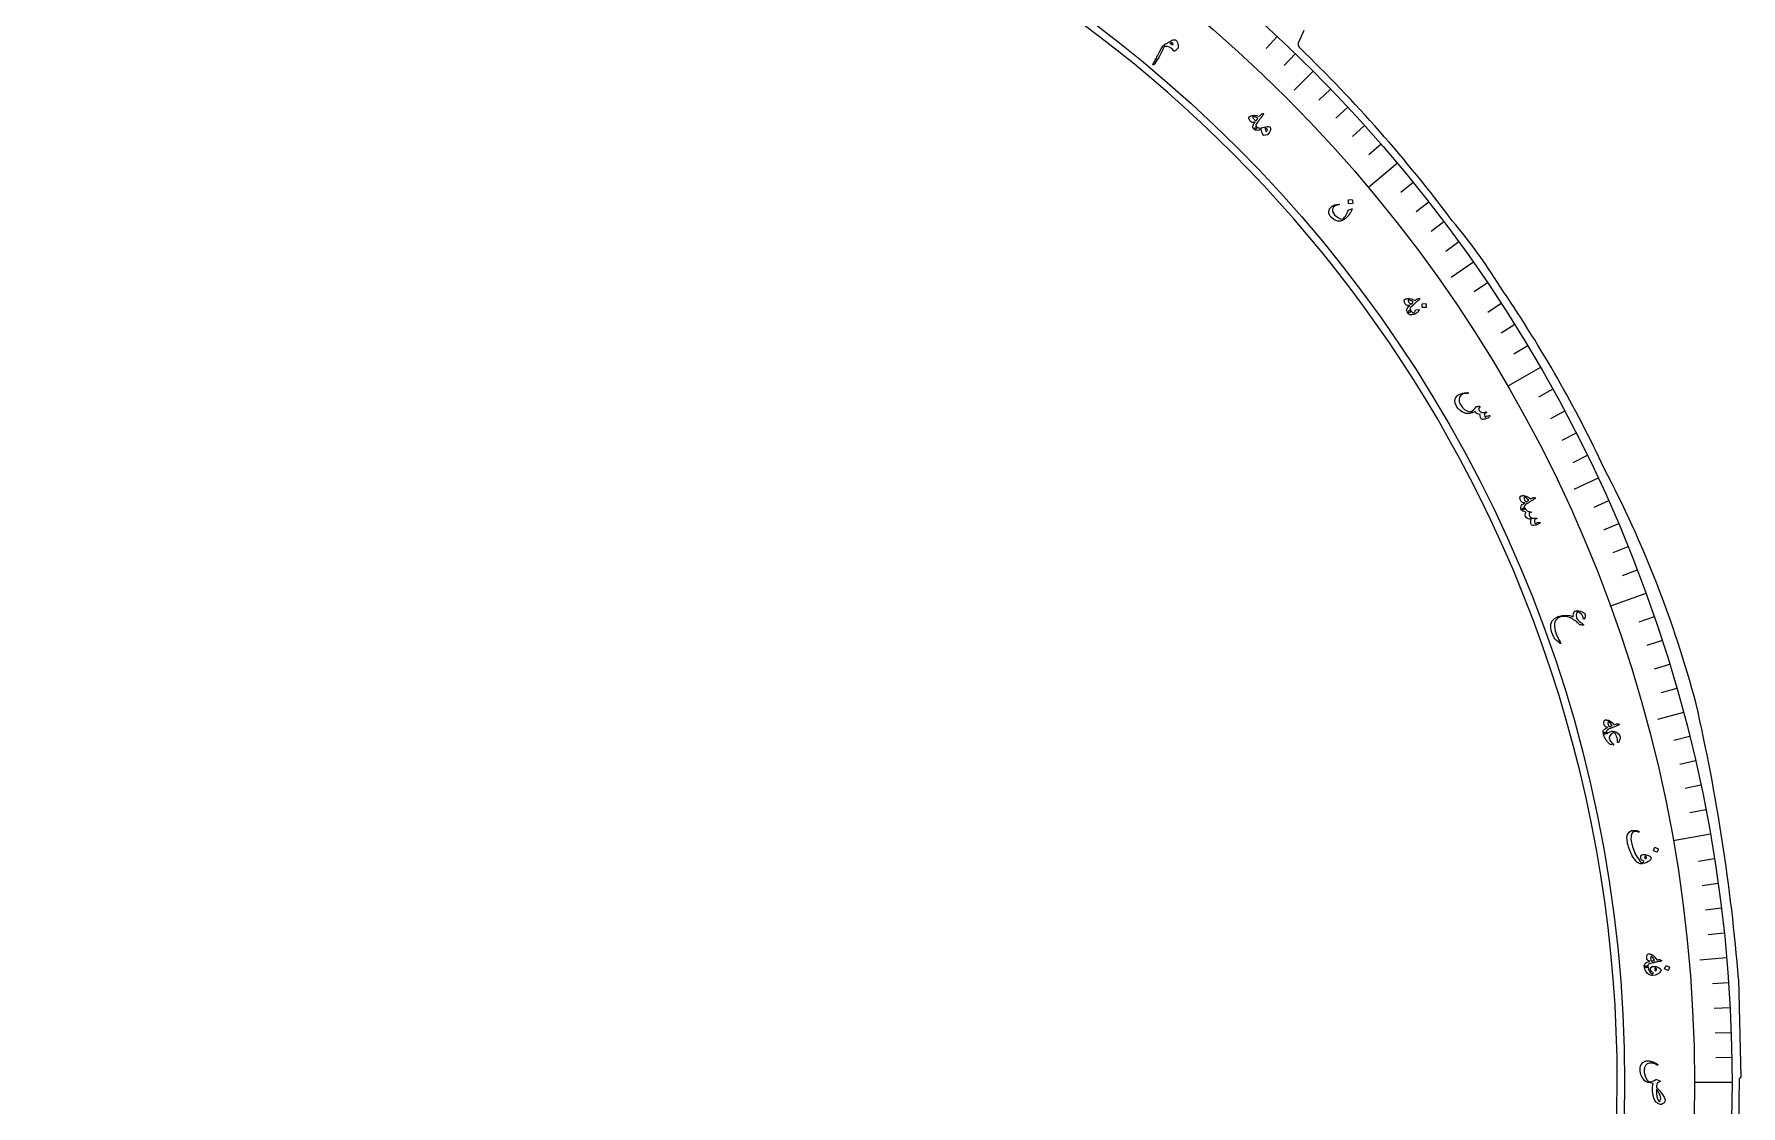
# Model space of a CAD drawing. Header units: millimetres. Extents: x -59 to 59, y -59 to 86.
# Drawn here: x -11 to 59.1, y -1 to 43 of the extents above; entities that cross this region are included whole.
import ezdxf

# ---------------------------------------------------------------- set-up
doc = ezdxf.new("R2010")
doc.units = ezdxf.units.MM
for name, color, linetype in [('CUT_INNER', 6, 'Continuous'), ('CUT_OUTER', 1, 'Continuous'), ('ENGRAVE', 7, 'Continuous'), ('ENGRAVE_FINE', 8, 'Continuous'), ('TEXT', 5, 'Continuous')]:
    doc.layers.add(name, color=color, linetype=linetype)

msp = doc.modelspace()

# ---------------------------------------------------------------- linework, layer by layer
at = {"layer": 'CUT_INNER'}
for centre, radius, start, end in [((0.0002, -0.0002), 53.9849, 92.298564, 25.312743), ((0.0007, 0.0006), 53.9841, 25.31224, 87.702301)]:
    msp.add_arc(centre, radius, start, end, dxfattribs=at)
at = {"layer": 'CUT_OUTER'}
for points in [[(41.1267, 43.1797), (40.9026, 42.6579)], [(40.9308, 42.4963), (40.9612, 42.4638)], [(58.9664, 4.2472), (59.0583, 0.2109), (59.0582, 0.2072), (59.0553, 0.205), (58.9995, 0.1679)]]:
    msp.add_lwpolyline(points, dxfattribs=at)
for centre, radius, start, end in [((41.0405, 42.5987), 0.15, 156.763356, 223.030309), ((0.0296, 0.0272), 58.9598, 36.831625, 46.034207), ((27.7113, 19.1087), 25.3991, 31.70787, 39.8137), ((6.072, 3.0211), 52.3151, 25.081988, 34.241892), ((12.4159, 3.6161), 46.367, 14.912345, 27.740103), ((-20.7456, -2.2768), 79.9786, 4.678869, 12.877825), ((0, -0.0003), 58.9997, 179.811218, 0.16335)]:
    msp.add_arc(centre, radius, start, end, dxfattribs=at)
at = {"layer": 'ENGRAVE'}
for points in [[(41.5065, 41.5065), (40.7264, 40.7264)], [(44.9661, 37.7311), (43.7829, 36.7382)], [(48.0835, 33.6684), (47.1797, 33.0356)], [(50.8349, 29.3495), (49.4972, 28.5772)], [(53.1995, 24.8073), (52.1995, 24.341)], [(55.1591, 20.0763), (53.7076, 19.548)], [(56.699, 15.1924), (55.6333, 14.9069)], [(57.8073, 10.193), (56.2862, 9.9248)], [(58.4757, 5.116), (57.3766, 5.0198)], [(58.6991, 0), (57.1545, 0)]]:
    msp.add_lwpolyline(points, dxfattribs=at)
for radius in [58.6991, 57.1545, 54.2859]:
    msp.add_circle((0, 0), radius, dxfattribs=at)
at = {"layer": 'ENGRAVE_FINE'}
for points in [[(40.0327, 42.9298), (39.5812, 42.4457)], [(40.7758, 42.2246), (40.316, 41.7484)], [(42.2246, 40.7758), (41.7484, 40.316)], [(42.9298, 40.0327), (42.4457, 39.5812)], [(43.6219, 39.2774), (43.13, 38.8344)], [(44.3008, 38.5101), (43.8012, 38.0758)], [(45.6178, 36.9405), (45.1033, 36.5239)], [(46.2555, 36.1388), (45.7339, 35.7312)], [(46.8792, 35.326), (46.3505, 34.9276)], [(47.4886, 34.5025), (46.953, 34.1134)], [(48.6638, 32.8241), (48.115, 32.4539)], [(49.2292, 31.9698), (48.674, 31.6093)], [(49.7797, 31.1058), (49.2183, 30.755)], [(50.3149, 30.2323), (49.7475, 29.8913)], [(51.3394, 28.4579), (50.7604, 28.137)], [(51.8282, 27.5576), (51.2437, 27.2468)], [(52.3013, 26.6488), (51.7115, 26.3483)], [(52.7584, 25.732), (52.1634, 25.4418)], [(53.6243, 23.8751), (53.0195, 23.6058)], [(54.0328, 22.9356), (53.4235, 22.6769)], [(54.4249, 21.9891), (53.8111, 21.7411)], [(54.8003, 21.0359), (54.1823, 20.7986)], [(55.5011, 19.1106), (54.8752, 18.895)], [(55.8262, 18.139), (55.1966, 17.9345)], [(56.1342, 17.162), (55.5012, 16.9684)], [(56.4252, 16.1797), (55.7889, 15.9972)], [(56.9555, 14.2006), (56.3132, 14.0405)], [(57.1946, 13.2044), (56.5496, 13.0555)], [(57.4164, 12.2042), (56.7689, 12.0666)], [(57.6206, 11.2003), (56.9708, 11.074)], [(57.9764, 9.1826), (57.3226, 9.079)], [(58.1278, 8.1693), (57.4723, 8.0772)], [(58.2616, 7.1536), (57.6045, 7.0729)], [(58.3775, 6.1357), (57.7192, 6.0665)], [(58.5561, 4.0946), (57.8957, 4.0485)], [(58.6187, 3.0721), (57.9576, 3.0374)], [(58.6633, 2.0486), (58.0018, 2.0255)], [(58.6902, 1.0244), (58.0283, 1.0129)]]:
    msp.add_lwpolyline(points, dxfattribs=at)
at = {"layer": 'TEXT'}
for points in [[(35.5275, 42.6527), (35.5478, 42.6701), (35.5686, 42.6869), (35.5899, 42.7032), (35.6117, 42.7189), (35.634, 42.7338), (35.6568, 42.7476), (35.6802, 42.7603), (35.7042, 42.7718), (35.751, 42.7898), (35.7923, 42.7998), (35.8279, 42.8018), (35.8581, 42.7958), (35.894, 42.7749), (35.9232, 42.7395), (35.9456, 42.6895), (35.9611, 42.6251), (35.9642, 42.606), (35.9667, 42.5869), (35.9687, 42.5677), (35.97, 42.5485), (35.9708, 42.5291), (35.9712, 42.5096), (35.9712, 42.4899), (35.9707, 42.47), (35.9698, 42.459), (35.9675, 42.4496), (35.9637, 42.4416), (35.9584, 42.4351), (35.9324, 42.413), (35.909, 42.3934), (35.8883, 42.3762), (35.8703, 42.3616), (35.8551, 42.3496), (35.8432, 42.3405), (35.8345, 42.3341), (35.8289, 42.3306), (35.8203, 42.3279), (35.8125, 42.3284), (35.8054, 42.3319), (35.7991, 42.3386), (35.7132, 42.4345), (35.6217, 42.4977), (35.5245, 42.5281), (35.4219, 42.5259), (35.4124, 42.523), (35.4047, 42.5187), (35.3987, 42.513), (35.3945, 42.5058), (35.3455, 42.4019), (35.2926, 42.2953), (35.2358, 42.1861), (35.175, 42.0743), (35.0889, 41.9274), (35.0202, 41.8273), (34.9689, 41.7739), (34.9351, 41.7673), (34.9297, 41.7745), (34.9294, 41.785), (34.9341, 41.7987), (34.944, 41.8157), (34.9669, 41.8493), (34.9898, 41.885), (35.0126, 41.9229), (35.0354, 41.963), (35.0582, 42.0051), (35.0812, 42.0489), (35.1043, 42.0945), (35.1275, 42.1419), (35.2053, 42.3008), (35.271, 42.4234), (35.3246, 42.5095), (35.3663, 42.5592), (35.3892, 42.5794), (35.4114, 42.5971), (35.433, 42.6122), (35.454, 42.6248), (35.474, 42.635), (35.493, 42.643), (35.5108, 42.6489), (35.5275, 42.6527)], [(35.6324, 42.6447), (35.6482, 42.6397), (35.6643, 42.6339), (35.6807, 42.6271), (35.6973, 42.6194), (35.7142, 42.6108), (35.7313, 42.6015), (35.7484, 42.5913), (35.7658, 42.5803), (35.7579, 42.6154), (35.748, 42.642), (35.7363, 42.6603), (35.7227, 42.6703), (35.7011, 42.6756), (35.6788, 42.6731), (35.6559, 42.6628), (35.6324, 42.6447)], [(39.4666, 39.7675), (39.4807, 39.7679), (39.4871, 39.7634), (39.4855, 39.7539), (39.4761, 39.7394), (39.4697, 39.7313), (39.461, 39.7201), (39.45, 39.7056), (39.4367, 39.6879), (39.4208, 39.6669), (39.4021, 39.6425), (39.3807, 39.6148), (39.3565, 39.5837), (39.3328, 39.5532), (39.3115, 39.5258), (39.2927, 39.5017), (39.2763, 39.4808), (39.2625, 39.4632), (39.2513, 39.4489), (39.2427, 39.4381), (39.2368, 39.4305), (39.2004, 39.3819), (39.176, 39.3403), (39.1637, 39.3055), (39.1635, 39.2776), (39.1678, 39.2624), (39.1761, 39.247), (39.1882, 39.2315), (39.2043, 39.2159), (39.2121, 39.205), (39.2147, 39.1932), (39.2121, 39.1805), (39.2042, 39.167), (39.1923, 39.1531), (39.1788, 39.1405), (39.1637, 39.1292), (39.147, 39.1192), (39.1314, 39.1121), (39.1182, 39.1083), (39.1075, 39.1079), (39.0993, 39.1109), (39.0692, 39.1415), (39.0485, 39.1732), (39.0372, 39.206), (39.0354, 39.2398), (39.0439, 39.2784), (39.0624, 39.3218), (39.0909, 39.37), (39.1295, 39.4232), (39.0851, 39.4115), (39.0465, 39.4061), (39.0135, 39.407), (38.9862, 39.4142), (38.9685, 39.4246), (38.9505, 39.4396), (38.9322, 39.4592), (38.9136, 39.4835), (38.8959, 39.5111), (38.8827, 39.536), (38.874, 39.5581), (38.8698, 39.5775), (38.8698, 39.5965), (38.8733, 39.6128), (38.8806, 39.6263), (38.8915, 39.6372), (38.9077, 39.6482), (38.9272, 39.6588), (38.95, 39.669), (38.9763, 39.6788), (39.0036, 39.6877), (39.026, 39.6941), (39.0437, 39.698), (39.0566, 39.6993), (39.118, 39.6962), (39.1805, 39.6884), (39.2443, 39.6758), (39.3093, 39.6585), (39.3301, 39.6825), (39.3482, 39.703), (39.3637, 39.72), (39.3767, 39.7335), (39.3884, 39.7439), (39.4002, 39.7519), (39.4123, 39.7574), (39.4244, 39.7604)], [(39.2467, 39.5788), (39.1897, 39.6064), (39.1358, 39.6242), (39.085, 39.6321), (39.0374, 39.6303), (39.0325, 39.6284), (39.0295, 39.6253), (39.0285, 39.6208), (39.0293, 39.6151), (39.0364, 39.5977), (39.0457, 39.5806), (39.0573, 39.5637), (39.0712, 39.5471), (39.0873, 39.5307), (39.1056, 39.5145), (39.1262, 39.4985), (39.1491, 39.4827), (39.153, 39.4807), (39.1579, 39.4793), (39.1636, 39.4784), (39.1701, 39.4782), (39.1789, 39.4884), (39.188, 39.4994), (39.1972, 39.511), (39.2067, 39.5232), (39.2164, 39.5361), (39.2263, 39.5497), (39.2364, 39.5639), (39.2467, 39.5788)], [(39.7423, 39.2082), (39.7656, 39.1583), (39.7588, 39.0914), (39.7219, 39.0075), (39.6548, 38.9065), (39.6494, 38.8998), (39.6436, 38.8949), (39.6376, 38.8918), (39.6313, 38.8904), (39.4867, 38.8751), (39.4774, 38.8747), (39.4692, 38.877), (39.4623, 38.8818), (39.4565, 38.8893), (39.4283, 38.9478), (39.4068, 39.0077), (39.3918, 39.0691), (39.3835, 39.1319), (39.2878, 39.0941), (39.2086, 39.0779), (39.1457, 39.0835), (39.0993, 39.1109), (39.0967, 39.1166), (39.097, 39.1254), (39.1002, 39.1375), (39.1064, 39.1528), (39.1258, 39.1864), (39.1446, 39.2103), (39.1626, 39.2243), (39.1798, 39.2287), (39.1862, 39.2275), (39.1923, 39.2249), (39.1984, 39.2211), (39.2043, 39.2159), (39.2353, 39.194), (39.2735, 39.1804), (39.3191, 39.1753), (39.372, 39.1786), (39.3993, 39.184), (39.4424, 39.1945), (39.5014, 39.2099), (39.5764, 39.2304), (39.6293, 39.2406), (39.6746, 39.2403), (39.7123, 39.2294), (39.7423, 39.2082)], [(39.5436, 39.1792), (39.547, 39.139), (39.5566, 39.0991), (39.5722, 39.0595), (39.594, 39.0201), (39.6155, 39.0446), (39.6282, 39.0695), (39.6321, 39.0947), (39.6273, 39.1203), (39.6152, 39.1433), (39.5972, 39.1608), (39.5733, 39.1727), (39.5436, 39.1792)], [(43.1081, 35.8419), (43.0956, 35.8134), (43.0818, 35.7844), (43.0669, 35.755), (43.0507, 35.7251), (43.0329, 35.6947), (43.0134, 35.664), (42.9921, 35.6329), (42.9689, 35.6013), (42.945, 35.5709), (42.9202, 35.5421), (42.8944, 35.515), (42.8676, 35.4895), (42.8398, 35.4656), (42.811, 35.4431), (42.781, 35.4222), (42.7499, 35.4027), (42.7154, 35.3846), (42.6813, 35.3704), (42.6475, 35.3604), (42.6142, 35.3544), (42.5264, 35.355), (42.4395, 35.3793), (42.3533, 35.4273), (42.2678, 35.499), (42.2152, 35.5585), (42.1784, 35.6186), (42.1575, 35.6792), (42.1525, 35.7405), (42.1633, 35.799), (42.1875, 35.8536), (42.2252, 35.9044), (42.2765, 35.9514), (42.3387, 35.992), (42.4055, 36.0226), (42.4769, 36.0433), (42.553, 36.054), (42.5629, 36.0539), (42.5701, 36.0517), (42.5747, 36.0476), (42.5766, 36.0415), (42.5762, 36.034), (42.5717, 36.0281), (42.5631, 36.0239), (42.5504, 36.0214), (42.4615, 35.9998), (42.3922, 35.9675), (42.3424, 35.9247), (42.312, 35.8714), (42.3015, 35.8123), (42.3113, 35.7496), (42.3413, 35.6834), (42.3914, 35.6135), (42.4658, 35.5407), (42.546, 35.4873), (42.6321, 35.4535), (42.7241, 35.4391), (42.7266, 35.4393), (42.7298, 35.4406), (42.7334, 35.4428), (42.7376, 35.446), (42.7679, 35.4742), (42.7994, 35.5117), (42.832, 35.5585), (42.8657, 35.6146), (42.8818, 35.6438), (42.8965, 35.6714), (42.9098, 35.6973), (42.9217, 35.7214), (42.9321, 35.7439), (42.9407, 35.7647), (42.9476, 35.7839), (42.9529, 35.8013), (42.9559, 35.8101), (42.9598, 35.8168), (42.9646, 35.8216), (42.9702, 35.8244), (43.0959, 35.8642), (43.1044, 35.8652), (43.1092, 35.8618), (43.1105, 35.854), (43.1081, 35.8419)], [(43.1001, 36.2373), (43.103, 36.237), (43.1059, 36.2356), (43.1086, 36.2329), (43.1112, 36.2292), (43.1222, 36.1959), (43.1297, 36.1623), (43.1337, 36.1282), (43.1343, 36.0938), (43.1335, 36.0897), (43.1317, 36.0867), (43.1289, 36.0848), (43.1253, 36.084), (42.9788, 36.0635), (42.9747, 36.0638), (42.9717, 36.0662), (42.97, 36.0707), (42.9694, 36.0773), (42.9689, 36.083), (42.968, 36.0919), (42.9665, 36.1039), (42.9646, 36.119), (42.9621, 36.1374), (42.9588, 36.1592), (42.9547, 36.1845), (42.9499, 36.2133), (42.9496, 36.2175), (42.9504, 36.2203), (42.9523, 36.2219), (42.9553, 36.2222)], [(45.8677, 32.1748), (45.8818, 32.1727), (45.8872, 32.1671), (45.884, 32.158), (45.8722, 32.1454), (45.8645, 32.1386), (45.8539, 32.1291), (45.8405, 32.1167), (45.8242, 32.1017), (45.8049, 32.0838), (45.7822, 32.0631), (45.7563, 32.0396), (45.727, 32.0133), (45.6982, 31.9874), (45.6724, 31.9643), (45.6496, 31.9439), (45.6299, 31.9262), (45.6132, 31.9113), (45.5996, 31.8992), (45.5893, 31.89), (45.5821, 31.8837), (45.5376, 31.8423), (45.5063, 31.8055), (45.4881, 31.7735), (45.483, 31.746), (45.4845, 31.7303), (45.4899, 31.7138), (45.4991, 31.6964), (45.5122, 31.6782), (45.518, 31.666), (45.5185, 31.654), (45.5136, 31.642), (45.5035, 31.63), (45.4893, 31.6184), (45.4738, 31.6084), (45.4569, 31.5999), (45.4387, 31.593), (45.4221, 31.5888), (45.4084, 31.5874), (45.3978, 31.5889), (45.3903, 31.5933), (45.3661, 31.6288), (45.3513, 31.6637), (45.346, 31.6979), (45.3502, 31.7315), (45.3654, 31.7679), (45.3912, 31.8074), (45.4278, 31.8499), (45.4751, 31.8954), (45.4294, 31.8917), (45.3904, 31.8933), (45.3581, 31.9), (45.3325, 31.9118), (45.3169, 31.9252), (45.3019, 31.9431), (45.2873, 31.9657), (45.2733, 31.9929), (45.2607, 32.0232), (45.2521, 32.05), (45.2475, 32.0733), (45.2468, 32.0931), (45.2501, 32.1118), (45.2565, 32.1272), (45.266, 32.1393), (45.2787, 32.148), (45.2965, 32.156), (45.3176, 32.163), (45.3419, 32.169), (45.3695, 32.174), (45.3979, 32.178), (45.4212, 32.1803), (45.4393, 32.181), (45.4522, 32.18), (45.512, 32.1661), (45.5722, 32.1474), (45.6328, 32.1238), (45.6937, 32.0952), (45.7184, 32.1152), (45.7398, 32.1322), (45.7581, 32.1462), (45.7732, 32.1571), (45.7866, 32.1654), (45.7997, 32.1712), (45.8125, 32.1744), (45.825, 32.1753)], [(45.7326, 31.7108), (45.843, 31.7311), (45.8562, 31.7318), (45.8636, 31.7282), (45.8653, 31.7201), (45.8613, 31.7075), (45.8441, 31.6775), (45.8239, 31.6495), (45.8008, 31.6235), (45.7746, 31.5994), (45.7452, 31.5772), (45.7124, 31.5569), (45.6761, 31.5386), (45.6365, 31.522), (45.5628, 31.5042), (45.4972, 31.5102), (45.4397, 31.5399), (45.3903, 31.5933), (45.3899, 31.6031), (45.3979, 31.6191), (45.4145, 31.6413), (45.4396, 31.6697), (45.4543, 31.6831), (45.4679, 31.6919), (45.4804, 31.6962), (45.4917, 31.696), (45.4976, 31.6936), (45.503, 31.6898), (45.5079, 31.6847), (45.5122, 31.6782), (45.5394, 31.6416), (45.5696, 31.6143), (45.6028, 31.5964), (45.6391, 31.5879), (45.6414, 31.588), (45.6438, 31.5891), (45.6462, 31.5913), (45.6486, 31.5945), (45.6641, 31.6131), (45.6781, 31.6345), (45.6907, 31.6586), (45.7019, 31.6856), (45.7066, 31.6951), (45.7133, 31.7025), (45.7219, 31.7077), (45.7326, 31.7108)], [(45.618, 32.0279), (45.5667, 32.0651), (45.5168, 32.0921), (45.4682, 32.1089), (45.421, 32.1155), (45.4159, 32.1145), (45.4124, 32.1119), (45.4106, 32.1077), (45.4104, 32.1019), (45.4143, 32.0836), (45.4205, 32.0651), (45.429, 32.0464), (45.4396, 32.0276), (45.4526, 32.0086), (45.4678, 31.9894), (45.4853, 31.9701), (45.505, 31.9505), (45.5085, 31.9478), (45.513, 31.9456), (45.5184, 31.9437), (45.5249, 31.9423), (45.5353, 31.9509), (45.5462, 31.96), (45.5573, 31.9698), (45.5688, 31.9802), (45.5806, 31.9912), (45.5928, 32.0028), (45.6052, 32.0151), (45.618, 32.0279)], [(46.1303, 31.9684), (46.1332, 31.9678), (46.1358, 31.9661), (46.1383, 31.9633), (46.1406, 31.9593), (46.1483, 31.9253), (46.1526, 31.8912), (46.1534, 31.857), (46.1508, 31.8227), (46.1495, 31.8187), (46.1475, 31.8159), (46.1446, 31.8142), (46.1408, 31.8138), (45.9933, 31.8068), (45.9892, 31.8075), (45.9865, 31.8102), (45.9851, 31.8148), (45.9852, 31.8214), (45.9853, 31.8271), (45.9851, 31.836), (45.9848, 31.848), (45.9844, 31.8632), (45.9836, 31.8817), (45.9823, 31.9037), (45.9807, 31.9293), (45.9786, 31.9583), (45.9788, 31.9624), (45.9798, 31.9652), (45.9819, 31.9666), (45.9849, 31.9667)], [(48.7384, 27.3787), (48.7461, 27.3797), (48.7524, 27.379), (48.7574, 27.3765), (48.7609, 27.3723), (48.7636, 27.3659), (48.7643, 27.3595), (48.7631, 27.3533), (48.7599, 27.3471), (48.7466, 27.3288), (48.7275, 27.3104), (48.7029, 27.2919), (48.6726, 27.2734), (48.6203, 27.2482), (48.5669, 27.2308), (48.5126, 27.221), (48.4572, 27.2189), (48.4426, 27.2206), (48.43, 27.2244), (48.4193, 27.2302), (48.4105, 27.238), (48.3885, 27.2719), (48.3734, 27.3131), (48.3651, 27.3619), (48.3638, 27.4181), (48.2934, 27.4261), (48.2359, 27.4502), (48.1914, 27.4903), (48.1596, 27.5465), (48.1284, 27.531), (48.0978, 27.517), (48.068, 27.5045), (48.0388, 27.4934), (48.0102, 27.4837), (47.982, 27.4753), (47.954, 27.4681), (47.9265, 27.4622), (47.8746, 27.4553), (47.8224, 27.4563), (47.77, 27.4651), (47.7174, 27.4817), (47.6145, 27.532), (47.5252, 27.5964), (47.4495, 27.6748), (47.3873, 27.7674), (47.3386, 27.8843), (47.327, 27.9926), (47.3525, 28.0925), (47.4153, 28.1841), (47.4433, 28.2081), (47.4796, 28.2309), (47.5244, 28.2525), (47.5775, 28.2729), (47.6383, 28.291), (47.7045, 28.3048), (47.776, 28.3143), (47.853, 28.3195), (47.8582, 28.3193), (47.8626, 28.318), (47.8662, 28.3155), (47.8691, 28.3118), (47.8711, 28.3076), (47.8721, 28.3035), (47.872, 28.2995), (47.871, 28.2956), (47.8683, 28.2919), (47.8648, 28.2891), (47.8605, 28.2873), (47.8553, 28.2864), (47.754, 28.2777), (47.6747, 28.2637), (47.6173, 28.2445), (47.582, 28.2202), (47.5219, 28.1364), (47.496, 28.0455), (47.5042, 27.9473), (47.5464, 27.8417), (47.6344, 27.7111), (47.736, 27.6161), (47.8514, 27.5568), (47.9809, 27.5331), (48.0382, 27.5663), (48.0935, 27.6105), (48.1467, 27.6656), (48.1979, 27.7318), (48.2027, 27.7392), (48.2077, 27.7446), (48.2129, 27.7479), (48.2183, 27.7493), (48.2387, 27.7508), (48.2579, 27.752), (48.2759, 27.7531), (48.2927, 27.7539), (48.3082, 27.7545), (48.3221, 27.7546), (48.3344, 27.7543), (48.3452, 27.7536), (48.3502, 27.7525), (48.3534, 27.7502), (48.3547, 27.7465), (48.3541, 27.7415), (48.3531, 27.7386), (48.3515, 27.7343), (48.3493, 27.7287), (48.3463, 27.7218), (48.3426, 27.7138), (48.3381, 27.7047), (48.3327, 27.6947), (48.3264, 27.6837), (48.3146, 27.6619), (48.3068, 27.6449), (48.3029, 27.6325), (48.3031, 27.6247), (48.3212, 27.5856), (48.3489, 27.552), (48.386, 27.5237), (48.4326, 27.5008), (48.4571, 27.4968), (48.4924, 27.499), (48.5383, 27.5076), (48.5948, 27.5224), (48.6002, 27.5238), (48.6055, 27.5237), (48.6107, 27.5221), (48.6157, 27.519), (48.6197, 27.5157), (48.6226, 27.5119), (48.6242, 27.5077), (48.6247, 27.5031), (48.6188, 27.4925), (48.6031, 27.4809), (48.5776, 27.4683), (48.5422, 27.4545), (48.5409, 27.4154), (48.5467, 27.3778), (48.5598, 27.3416), (48.58, 27.3069), (48.5903, 27.3132), (48.5981, 27.3194), (48.6034, 27.3253), (48.6062, 27.331), (48.6085, 27.3371), (48.6116, 27.3417), (48.6155, 27.3448), (48.6202, 27.3465)], [(50.6241, 24.0054), (50.6376, 24.001), (50.6421, 23.9946), (50.6374, 23.9861), (50.6236, 23.9757), (50.6149, 23.9703), (50.6028, 23.9627), (50.5876, 23.9528), (50.569, 23.9407), (50.5469, 23.9263), (50.5211, 23.9097), (50.4915, 23.8909), (50.4583, 23.8699), (50.4255, 23.8492), (50.3962, 23.8307), (50.3704, 23.8144), (50.3479, 23.8003), (50.3289, 23.7884), (50.3135, 23.7788), (50.3018, 23.7715), (50.2936, 23.7665), (50.2429, 23.7331), (50.2058, 23.7022), (50.1824, 23.6736), (50.1728, 23.6475), (50.1717, 23.6317), (50.1742, 23.6145), (50.1804, 23.5958), (50.1902, 23.5756), (50.1938, 23.5627), (50.1923, 23.5507), (50.1855, 23.5397), (50.1735, 23.5296), (50.1576, 23.5206), (50.1406, 23.5133), (50.1226, 23.5078), (50.1035, 23.5041), (50.0863, 23.5027), (50.0727, 23.5037), (50.0625, 23.5069), (50.0558, 23.5125), (50.0378, 23.5516), (50.0292, 23.5884), (50.0297, 23.623), (50.0395, 23.6554), (50.0605, 23.6888), (50.0927, 23.7233), (50.1359, 23.7591), (50.1902, 23.796), (50.1445, 23.8001), (50.1063, 23.8081), (50.0756, 23.8202), (50.0523, 23.8362), (50.0392, 23.8519), (50.0274, 23.8722), (50.0169, 23.8969), (50.0076, 23.926), (50.0003, 23.958), (49.9963, 23.9859), (49.9957, 24.0096), (49.9984, 24.0293), (50.0047, 24.0472), (50.0136, 24.0613), (50.0251, 24.0716), (50.039, 24.0781), (50.0579, 24.0829), (50.0799, 24.0863), (50.1049, 24.0881), (50.1329, 24.0884), (50.1616, 24.0876), (50.1849, 24.0859), (50.2028, 24.0835), (50.2154, 24.0804), (50.2721, 24.0567), (50.3283, 24.0281), (50.384, 23.9946), (50.4393, 23.9562), (50.4669, 23.9718), (50.4909, 23.9849), (50.5113, 23.9956), (50.528, 24.0039), (50.5426, 24.0098), (50.5565, 24.0133), (50.5697, 24.0144), (50.5821, 24.0131)], [(50.3533, 23.9026), (50.309, 23.9479), (50.2643, 23.9829), (50.2193, 24.0076), (50.1739, 24.0221), (50.1686, 24.022), (50.1648, 24.02), (50.1623, 24.0162), (50.1611, 24.0105), (50.1619, 23.9917), (50.1649, 23.9725), (50.1701, 23.9527), (50.1774, 23.9323), (50.187, 23.9114), (50.1988, 23.8899), (50.2127, 23.8679), (50.2289, 23.8453), (50.2319, 23.8421), (50.2359, 23.8391), (50.241, 23.8364), (50.2471, 23.8339), (50.2589, 23.8406), (50.2711, 23.8478), (50.2837, 23.8556), (50.2968, 23.8639), (50.3103, 23.8727), (50.3242, 23.8821), (50.3385, 23.8921), (50.3533, 23.9026)], [(50.8174, 22.9835), (50.8212, 22.9812), (50.8222, 22.977), (50.8204, 22.9709), (50.8159, 22.9628), (50.8069, 22.9523), (50.7923, 22.9409), (50.7723, 22.9285), (50.7468, 22.9153), (50.7173, 22.9014), (50.6877, 22.89), (50.6578, 22.8809), (50.6278, 22.8742), (50.5669, 22.8668), (50.5201, 22.868), (50.4876, 22.8779), (50.4692, 22.8964), (50.4484, 22.9505), (50.44, 23.0055), (50.444, 23.0615), (50.4605, 23.1185), (50.3922, 23.1212), (50.3337, 23.1346), (50.285, 23.1587), (50.2461, 23.1937), (50.2208, 23.2375), (50.211, 23.2892), (50.2165, 23.3487), (50.2375, 23.4161), (50.1705, 23.4316), (50.1179, 23.4528), (50.0797, 23.4797), (50.0558, 23.5125), (50.0565, 23.5217), (50.0655, 23.5343), (50.083, 23.5505), (50.1089, 23.5701), (50.1362, 23.5857), (50.1589, 23.5918), (50.1769, 23.5885), (50.1902, 23.5756), (50.238, 23.5142), (50.2965, 23.4682), (50.3657, 23.4375), (50.4458, 23.4222), (50.4501, 23.4214), (50.4536, 23.4199), (50.4563, 23.4179), (50.4581, 23.4152), (50.4594, 23.4114), (50.4597, 23.4077), (50.4592, 23.4041), (50.4577, 23.4004), (50.4503, 23.3953), (50.4351, 23.3922), (50.4122, 23.3912), (50.3814, 23.3923), (50.3699, 23.3669), (50.3677, 23.3346), (50.3747, 23.2956), (50.391, 23.2497), (50.4278, 23.2001), (50.4875, 23.1694), (50.57, 23.1575), (50.6754, 23.1642), (50.6808, 23.1647), (50.685, 23.1641), (50.6881, 23.1625), (50.6901, 23.16), (50.6916, 23.1556), (50.6922, 23.1514), (50.6917, 23.1475), (50.6902, 23.1437), (50.6873, 23.1402), (50.6841, 23.1373), (50.6805, 23.1352), (50.6766, 23.1339), (50.6067, 23.1201), (50.5991, 23.0955), (50.5951, 23.0681), (50.5945, 23.038), (50.5974, 23.0053), (50.6034, 22.9748), (50.6115, 22.9533), (50.6217, 22.9406), (50.6339, 22.9367), (50.6484, 22.9402), (50.6668, 22.9502), (50.6889, 22.9667), (50.715, 22.9898), (50.7242, 22.992), (50.7444, 22.9918), (50.7755, 22.9889), (50.8174, 22.9835)], [(52.6493, 19.2566), (52.6648, 19.2345), (52.6742, 19.2077), (52.6773, 19.1762), (52.6742, 19.14), (52.6706, 19.1208), (52.6664, 19.1029), (52.6616, 19.0862), (52.6563, 19.0707), (52.6506, 19.0565), (52.6444, 19.0437), (52.6379, 19.0321), (52.631, 19.0218), (52.6236, 19.0139), (52.6173, 19.0138), (52.6121, 19.0213), (52.6082, 19.0365), (52.5805, 19.1321), (52.5288, 19.2112), (52.4532, 19.2737), (52.3537, 19.3195), (52.3482, 19.3198), (52.3433, 19.3179), (52.339, 19.3137), (52.3353, 19.3074), (52.3138, 19.2351), (52.3082, 19.1635), (52.3185, 19.0925), (52.3449, 19.0221), (52.352, 19.0103), (52.364, 18.996), (52.3808, 18.9794), (52.4024, 18.9603), (52.4444, 18.9265), (52.4815, 18.8965), (52.5137, 18.8705), (52.5409, 18.8484), (52.5632, 18.8302), (52.5806, 18.8159), (52.593, 18.8056), (52.6005, 18.7993), (52.6082, 18.7892), (52.6072, 18.7819), (52.5975, 18.7774), (52.5791, 18.7758), (52.529, 18.7769), (52.4909, 18.7799), (52.4649, 18.7847), (52.4509, 18.7915), (52.4242, 18.8181), (52.3944, 18.8456), (52.3615, 18.8741), (52.3255, 18.9035), (52.2864, 18.9338), (52.2442, 18.9651), (52.1989, 18.9972), (52.1504, 19.0303), (52.0379, 19.0908), (51.9196, 19.1243), (51.7954, 19.131), (51.6655, 19.1109), (51.5993, 19.0877), (51.542, 19.0547), (51.4936, 19.0121), (51.454, 18.9597), (51.4149, 18.8513), (51.412, 18.712), (51.445, 18.5417), (51.5134, 18.3401), (51.5264, 18.3098), (51.541, 18.2774), (51.5572, 18.2428), (51.575, 18.2061), (51.5944, 18.1674), (51.6156, 18.1269), (51.6384, 18.0844), (51.663, 18.0401), (51.6667, 18.0322), (51.6683, 18.026), (51.6679, 18.0214), (51.6653, 18.0185), (51.6469, 18.0206), (51.6123, 18.0425), (51.5616, 18.0844), (51.4947, 18.146), (51.4564, 18.1842), (51.4257, 18.2187), (51.4027, 18.2494), (51.3873, 18.2763), (51.3409, 18.3805), (51.3049, 18.4772), (51.2792, 18.5664), (51.264, 18.6482), (51.2661, 18.8141), (51.3168, 18.949), (51.4163, 19.0529), (51.565, 19.1259), (51.7336, 19.1685), (51.8915, 19.1813), (52.0387, 19.164), (52.1751, 19.1165), (52.1796, 19.1816), (52.1882, 19.2364), (52.201, 19.281), (52.218, 19.3152), (52.2261, 19.3258), (52.2359, 19.3346), (52.2475, 19.3417), (52.2609, 19.3469), (52.299, 19.355), (52.3363, 19.3594), (52.3727, 19.3602), (52.4083, 19.3573), (52.4832, 19.3426), (52.5483, 19.3209), (52.6037, 19.2923), (52.6493, 19.2566)], [(54.0626, 14.7072), (54.0751, 14.7005), (54.0783, 14.6934), (54.0722, 14.6859), (54.0568, 14.6781), (54.0472, 14.6743), (54.0341, 14.6689), (54.0173, 14.6618), (53.9969, 14.6532), (53.9726, 14.6429), (53.9443, 14.6312), (53.9119, 14.6179), (53.8754, 14.6031), (53.8396, 14.5885), (53.8074, 14.5754), (53.7791, 14.5639), (53.7545, 14.554), (53.7337, 14.5457), (53.7169, 14.5389), (53.704, 14.5338), (53.6951, 14.5302), (53.6393, 14.5064), (53.5973, 14.4825), (53.5693, 14.4585), (53.5552, 14.4344), (53.5513, 14.4191), (53.5508, 14.4017), (53.5535, 14.3822), (53.5596, 14.3606), (53.561, 14.3473), (53.5573, 14.3357), (53.5487, 14.3261), (53.5351, 14.3183), (53.5178, 14.3122), (53.4999, 14.308), (53.4811, 14.3058), (53.4617, 14.3055), (53.4446, 14.3072), (53.4313, 14.3105), (53.4218, 14.3155), (53.4162, 14.3222), (53.4055, 14.3638), (53.4034, 14.4016), (53.41, 14.4356), (53.4254, 14.4658), (53.452, 14.4949), (53.4897, 14.5232), (53.5385, 14.5508), (53.5985, 14.5775), (53.5543, 14.5896), (53.5181, 14.6043), (53.49, 14.6215), (53.4699, 14.6414), (53.4598, 14.6592), (53.4517, 14.6812), (53.4457, 14.7074), (53.4417, 14.7377), (53.4402, 14.7705), (53.4411, 14.7986), (53.4447, 14.8221), (53.4508, 14.841), (53.4602, 14.8575), (53.4715, 14.8698), (53.4845, 14.8779), (53.4994, 14.8818), (53.5189, 14.8833), (53.5411, 14.8827), (53.566, 14.8801), (53.5936, 14.8755), (53.6217, 14.8696), (53.6444, 14.8639), (53.6616, 14.8584), (53.6735, 14.8531), (53.7251, 14.8197), (53.7753, 14.7817), (53.8243, 14.7389), (53.8719, 14.6914), (53.9019, 14.7018), (53.9278, 14.7105), (53.9498, 14.7175), (53.9677, 14.7227), (53.9831, 14.7259), (53.9973, 14.7269), (54.0105, 14.7256), (54.0226, 14.7221)], [(53.7778, 14.6537), (53.7423, 14.7061), (53.7044, 14.7485), (53.6644, 14.7807), (53.6223, 14.8029), (53.6171, 14.8038), (53.613, 14.8025), (53.6098, 14.7992), (53.6077, 14.7938), (53.6052, 14.7752), (53.6047, 14.7557), (53.6063, 14.7353), (53.61, 14.714), (53.6157, 14.6917), (53.6235, 14.6685), (53.6334, 14.6444), (53.6453, 14.6193), (53.6477, 14.6156), (53.6511, 14.6119), (53.6556, 14.6083), (53.6612, 14.6048), (53.674, 14.6093), (53.6873, 14.6143), (53.7011, 14.6197), (53.7154, 14.6256), (53.7302, 14.6319), (53.7456, 14.6387), (53.7615, 14.646), (53.7778, 14.6537)], [(53.8172, 13.8544), (53.7102, 13.8727), (53.6993, 13.8758), (53.6903, 13.879), (53.6831, 13.8826), (53.6777, 13.8864), (53.6543, 13.9068), (53.6315, 13.9292), (53.6093, 13.9537), (53.5877, 13.9803), (53.5666, 14.0087), (53.5457, 14.0389), (53.5251, 14.0708), (53.5048, 14.1045), (53.47, 14.1684), (53.4436, 14.2259), (53.4257, 14.2771), (53.4162, 14.3222), (53.4194, 14.3412), (53.4318, 14.3565), (53.4532, 14.3681), (53.4838, 14.376), (53.5123, 14.3793), (53.5342, 14.3789), (53.5494, 14.3748), (53.5579, 14.367), (53.5584, 14.3654), (53.5588, 14.3638), (53.5592, 14.3622), (53.5596, 14.3606), (53.5616, 14.3485), (53.5643, 14.3368), (53.5678, 14.3254), (53.572, 14.3145), (53.5954, 14.3415), (53.623, 14.3648), (53.6548, 14.3846), (53.6906, 14.4009), (53.7576, 14.4198), (53.8206, 14.4242), (53.8796, 14.414), (53.9346, 14.3892), (53.9894, 14.3528), (54.0342, 14.3149), (54.0689, 14.2752), (54.0935, 14.234), (54.1061, 14.1858), (54.1025, 14.1266), (54.0828, 14.0563), (54.0468, 13.9751), (54.0405, 13.9653), (54.0325, 13.9594), (54.023, 13.9573), (54.0117, 13.9591), (54.0023, 13.9634), (53.9961, 13.9701), (53.9932, 13.979), (53.9934, 13.9903), (53.9956, 14.0714), (53.9836, 14.149), (53.9575, 14.2231), (53.9173, 14.2937), (53.8967, 14.3205), (53.8765, 14.3398), (53.8568, 14.3518), (53.8375, 14.3564), (53.8156, 14.3529), (53.7899, 14.3394), (53.7605, 14.316), (53.7273, 14.2826), (53.6951, 14.2442), (53.6723, 14.21), (53.6591, 14.1801), (53.6555, 14.1545), (53.6637, 14.1029), (53.6827, 14.054), (53.7125, 14.0076), (53.7531, 13.9638), (53.7971, 13.9258), (53.8184, 13.9058), (53.8322, 13.8889), (53.8383, 13.8751), (53.8368, 13.8645), (53.8329, 13.8594), (53.8283, 13.856), (53.8231, 13.8543), (53.8172, 13.8544)], [(55.3676, 9.2478), (55.3754, 9.2154), (55.3683, 9.1808), (55.3463, 9.1439), (55.3093, 9.1048), (55.2591, 9.0672), (55.1971, 9.0346), (55.1235, 9.0072), (55.0381, 8.9847), (55.0068, 8.9787), (54.9772, 8.976), (54.9494, 8.9768), (54.9233, 8.981), (54.8692, 9.0021), (54.8149, 9.0377), (54.7606, 9.0877), (54.706, 9.1523), (54.6794, 9.1894), (54.6537, 9.228), (54.6289, 9.268), (54.605, 9.3095), (54.5819, 9.3526), (54.5596, 9.3974), (54.5381, 9.4439), (54.5174, 9.492), (54.4979, 9.5405), (54.4799, 9.5881), (54.4633, 9.6349), (54.4482, 9.6807), (54.4347, 9.7257), (54.4228, 9.7701), (54.4126, 9.8138), (54.404, 9.8569), (54.3857, 10.0399), (54.4085, 10.1812), (54.4725, 10.2809), (54.5781, 10.3391), (54.6041, 10.3452), (54.6341, 10.3493), (54.6684, 10.3515), (54.7067, 10.3517), (54.7496, 10.3483), (54.792, 10.3405), (54.834, 10.3281), (54.8756, 10.3111), (54.8805, 10.3084), (54.8843, 10.3048), (54.8871, 10.3003), (54.8887, 10.295), (54.889, 10.2897), (54.8876, 10.2851), (54.8846, 10.2813), (54.8801, 10.2783), (54.8748, 10.2762), (54.8697, 10.2755), (54.8648, 10.276), (54.86, 10.2779), (54.7656, 10.3056), (54.6893, 10.3064), (54.631, 10.2803), (54.5908, 10.2274), (54.5583, 10.1216), (54.5507, 9.9952), (54.5681, 9.8481), (54.61, 9.6802), (54.634, 9.6075), (54.6615, 9.5353), (54.6926, 9.4635), (54.7273, 9.3922), (54.7655, 9.3215), (54.8073, 9.2514), (54.8527, 9.1819), (54.9016, 9.113), (54.9311, 9.0769), (54.9608, 9.0508), (54.9907, 9.0348), (55.0208, 9.0288), (55.0394, 9.0378), (55.0559, 9.0497), (55.0701, 9.0646), (55.0822, 9.0826), (55.0826, 9.0845), (55.0811, 9.0866), (55.0778, 9.0888), (55.0725, 9.091), (55.0309, 9.1083), (54.9983, 9.1299), (54.9745, 9.1559), (54.9596, 9.1864), (54.949, 9.2447), (54.9585, 9.2926), (54.9881, 9.3302), (55.0379, 9.3573), (55.0846, 9.3649), (55.1443, 9.359), (55.217, 9.3394), (55.3026, 9.3061), (55.3243, 9.2947), (55.3424, 9.2811), (55.3568, 9.2655), (55.3676, 9.2478)], [(55.1411, 9.1915), (55.1494, 9.1866), (55.1571, 9.1861), (55.164, 9.1899), (55.1701, 9.198), (55.1832, 9.2288), (55.1833, 9.254), (55.1706, 9.2738), (55.145, 9.288), (55.1377, 9.2892), (55.1315, 9.2887), (55.1265, 9.2864), (55.1225, 9.2825), (55.1119, 9.2572), (55.1115, 9.2336), (55.1212, 9.2117), (55.1411, 9.1915)], [(55.6662, 9.5985), (55.6686, 9.5967), (55.6704, 9.5941), (55.6714, 9.5904), (55.6718, 9.5858), (55.6645, 9.5515), (55.654, 9.5186), (55.6404, 9.487), (55.6235, 9.4569), (55.6207, 9.4537), (55.6176, 9.4521), (55.6143, 9.4518), (55.6108, 9.453), (55.4739, 9.5094), (55.4705, 9.5117), (55.4692, 9.5153), (55.4699, 9.5201), (55.4728, 9.5261), (55.4752, 9.5313), (55.4788, 9.5394), (55.4836, 9.5505), (55.4896, 9.5646), (55.4966, 9.5818), (55.5048, 9.6024), (55.5141, 9.6264), (55.5244, 9.6538), (55.5262, 9.6575), (55.5284, 9.6595), (55.5308, 9.66), (55.5336, 9.6587)], [(55.8022, 5.0172), (55.8134, 5.0084), (55.8153, 5.0009), (55.808, 4.9946), (55.7915, 4.9896), (55.7814, 4.9875), (55.7675, 4.9845), (55.7497, 4.9805), (55.7281, 4.9756), (55.7024, 4.9697), (55.6725, 4.9631), (55.6382, 4.9557), (55.5997, 4.9475), (55.5619, 4.9394), (55.528, 4.9322), (55.4981, 4.9258), (55.4721, 4.9204), (55.4502, 4.9158), (55.4325, 4.9121), (55.4189, 4.9093), (55.4095, 4.9073), (55.3503, 4.8936), (55.3049, 4.8774), (55.2731, 4.8587), (55.2549, 4.8375), (55.2484, 4.8231), (55.2449, 4.806), (55.2442, 4.7864), (55.2464, 4.7641), (55.2454, 4.7507), (55.2398, 4.74), (55.2296, 4.732), (55.2149, 4.7267), (55.1968, 4.7237), (55.1783, 4.7227), (55.1595, 4.7238), (55.1403, 4.7269), (55.1238, 4.7316), (55.1113, 4.7372), (55.1028, 4.7438), (55.0985, 4.7513), (55.0952, 4.7942), (55.0998, 4.8317), (55.1122, 4.864), (55.1326, 4.8911), (55.1639, 4.9151), (55.206, 4.9364), (55.2589, 4.955), (55.3226, 4.9708), (55.2812, 4.9904), (55.2482, 5.0112), (55.2235, 5.0331), (55.2072, 5.0562), (55.2003, 5.0755), (55.1963, 5.0986), (55.1949, 5.1254), (55.1963, 5.156), (55.2005, 5.1885), (55.2064, 5.216), (55.214, 5.2385), (55.2233, 5.2561), (55.2355, 5.2707), (55.2487, 5.2808), (55.263, 5.2865), (55.2783, 5.2878), (55.2978, 5.2858), (55.3195, 5.2814), (55.3436, 5.2744), (55.37, 5.265), (55.3966, 5.2543), (55.4179, 5.2447), (55.434, 5.2363), (55.4447, 5.229), (55.4896, 5.1871), (55.5325, 5.1409), (55.5732, 5.0902), (55.6118, 5.035), (55.6431, 5.0401), (55.6702, 5.0441), (55.693, 5.0471), (55.7116, 5.0491), (55.7272, 5.0496), (55.7415, 5.048), (55.7542, 5.0445), (55.7655, 5.039)], [(55.5126, 5.0144), (55.4867, 5.0723), (55.4569, 5.1206), (55.4231, 5.1594), (55.3855, 5.1886), (55.3806, 5.1903), (55.3763, 5.1898), (55.3726, 5.1871), (55.3695, 5.1821), (55.3638, 5.1643), (55.3599, 5.1452), (55.3579, 5.1248), (55.3578, 5.1032), (55.3596, 5.0802), (55.3632, 5.056), (55.3687, 5.0305), (55.376, 5.0038), (55.3777, 4.9997), (55.3805, 4.9955), (55.3843, 4.9912), (55.3891, 4.9867), (55.4025, 4.9889), (55.4165, 4.9915), (55.431, 4.9944), (55.4461, 4.9977), (55.4619, 5.0013), (55.4782, 5.0053), (55.4951, 5.0097), (55.5126, 5.0144)], [(55.7869, 4.619), (55.7862, 4.6074), (55.7823, 4.5944), (55.7753, 4.5799), (55.765, 4.5638), (55.7018, 4.4937), (55.6283, 4.4426), (55.5446, 4.4105), (55.4506, 4.3973), (55.4011, 4.3985), (55.3565, 4.4052), (55.3168, 4.4174), (55.2821, 4.4351), (55.2084, 4.4957), (55.1532, 4.5685), (55.1166, 4.6537), (55.0985, 4.7513), (55.1, 4.7614), (55.1063, 4.7705), (55.1175, 4.7786), (55.1336, 4.7857), (55.1425, 4.7885), (55.1518, 4.7907), (55.1613, 4.7922), (55.171, 4.793), (55.1807, 4.7933), (55.1901, 4.7932), (55.199, 4.7928), (55.2076, 4.7921), (55.2225, 4.7889), (55.234, 4.7832), (55.242, 4.7749), (55.2464, 4.7641), (55.2676, 4.669), (55.2986, 4.5876), (55.3396, 4.5197), (55.3906, 4.4653), (55.4135, 4.47), (55.4316, 4.4749), (55.4449, 4.48), (55.4535, 4.4853), (55.4608, 4.4915), (55.4654, 4.4971), (55.4674, 4.502), (55.4667, 4.5063), (55.4654, 4.5092), (55.4638, 4.5114), (55.4618, 4.513), (55.4595, 4.514), (55.4257, 4.5272), (55.399, 4.5446), (55.3794, 4.5664), (55.3669, 4.5924), (55.3543, 4.6701), (55.371, 4.7256), (55.4171, 4.759), (55.4927, 4.7704), (55.5368, 4.7675), (55.5831, 4.7582), (55.6317, 4.7424), (55.6824, 4.7201), (55.7265, 4.6957), (55.7586, 4.6707), (55.7788, 4.6451), (55.7869, 4.619)], [(55.6048, 4.6587), (55.5988, 4.6747), (55.5855, 4.6866), (55.5649, 4.6943), (55.5369, 4.6978), (55.5326, 4.6974), (55.5296, 4.6968), (55.5278, 4.6961), (55.5272, 4.6953), (55.5246, 4.6784), (55.5238, 4.6615), (55.525, 4.6444), (55.5279, 4.6274), (55.5324, 4.6125), (55.538, 4.6004), (55.5449, 4.5911), (55.553, 4.5846), (55.5779, 4.6054), (55.5948, 4.6246), (55.6038, 4.6424), (55.6048, 4.6587)], [(56.1265, 4.736), (56.1288, 4.734), (56.1303, 4.7312), (56.131, 4.7275), (56.131, 4.7229), (56.1207, 4.6894), (56.1074, 4.6576), (56.0911, 4.6275), (56.0717, 4.599), (56.0686, 4.5961), (56.0654, 4.5947), (56.0621, 4.5947), (56.0587, 4.5962), (55.9273, 4.664), (55.924, 4.6666), (55.923, 4.6703), (55.9242, 4.675), (55.9275, 4.6807), (55.9304, 4.6857), (55.9347, 4.6934), (55.9405, 4.7041), (55.9476, 4.7175), (55.9561, 4.734), (55.9661, 4.7538), (55.9774, 4.7768), (55.99, 4.8031), (55.9922, 4.8066), (55.9945, 4.8085), (55.997, 4.8087), (55.9996, 4.8073)], [(55.9468, -0.7189), (55.9376, -0.7766), (55.9099, -0.8254), (55.8637, -0.8651), (55.799, -0.8958), (55.7744, -0.8989), (55.747, -0.8958), (55.7169, -0.8864), (55.6839, -0.8708), (55.6522, -0.853), (55.6258, -0.8369), (55.6048, -0.8226), (55.5891, -0.81), (55.5307, -0.737), (55.4857, -0.6388), (55.454, -0.5155), (55.4354, -0.3668), (55.4316, -0.2775), (55.4338, -0.192), (55.4421, -0.1105), (55.4564, -0.0329), (55.3354, -0.0146), (55.2382, 0.009), (55.1646, 0.0379), (55.1148, 0.072), (55.0378, 0.1613), (54.9801, 0.2627), (54.9418, 0.3762), (54.9228, 0.502), (54.9277, 0.6346), (54.965, 0.7409), (55.035, 0.8212), (55.1376, 0.8754), (55.1535, 0.8801), (55.1702, 0.8841), (55.1877, 0.8872), (55.2058, 0.8896), (55.2246, 0.8909), (55.244, 0.891), (55.2639, 0.8899), (55.2843, 0.8876), (55.3204, 0.8824), (55.356, 0.8756), (55.3912, 0.8671), (55.4259, 0.8569), (55.4599, 0.8452), (55.4933, 0.832), (55.5259, 0.8174), (55.5579, 0.8013), (55.5709, 0.7941), (55.5833, 0.787), (55.595, 0.78), (55.6061, 0.7731), (55.6166, 0.7664), (55.6265, 0.7599), (55.6358, 0.7538), (55.6444, 0.748), (55.6493, 0.7438), (55.6524, 0.7394), (55.6536, 0.7348), (55.6529, 0.7299), (55.651, 0.7248), (55.6485, 0.7208), (55.6453, 0.7181), (55.6415, 0.7166), (55.6372, 0.7161), (55.6325, 0.7165), (55.6273, 0.7176), (55.6217, 0.7196), (55.6033, 0.7315), (55.583, 0.7426), (55.5609, 0.7532), (55.537, 0.763), (55.4757, 0.7836), (55.4181, 0.7959), (55.3641, 0.8001), (55.3137, 0.7961), (55.2183, 0.7641), (55.1495, 0.7074), (55.107, 0.626), (55.0909, 0.5198), (55.0966, 0.4175), (55.1168, 0.3181), (55.1514, 0.2215), (55.2005, 0.1278), (55.2209, 0.0994), (55.2456, 0.075), (55.2746, 0.0544), (55.3079, 0.0377), (55.3125, 0.0358), (55.3182, 0.0349), (55.3249, 0.035), (55.3326, 0.0361), (55.4065, 0.0507), (55.4712, 0.0695), (55.5269, 0.0928), (55.5734, 0.1204), (55.582, 0.1259), (55.5895, 0.1291), (55.596, 0.13), (55.6015, 0.1287), (55.7369, 0.0777), (55.7471, 0.0704), (55.7513, 0.0633), (55.7496, 0.0563), (55.7418, 0.0496), (55.6379, -0.0116), (55.6224, -0.0443), (55.6106, -0.0862), (55.6025, -0.1375), (55.598, -0.198), (55.6677, -0.2702), (55.7322, -0.3427), (55.7914, -0.4156), (55.8453, -0.4889), (55.8902, -0.5589), (55.922, -0.6206), (55.9409, -0.674), (55.9468, -0.7189)], [(55.7015, -0.7967), (55.7408, -0.7465), (55.7648, -0.6938), (55.7735, -0.6385), (55.7669, -0.5808), (55.7455, -0.5182), (55.71, -0.4463), (55.6601, -0.3654), (55.596, -0.2755), (55.5944, -0.4385), (55.6114, -0.5796), (55.647, -0.699), (55.7015, -0.7967)]]:
    msp.add_lwpolyline(points, close=True, dxfattribs=at)

doc.saveas('drawing.dxf')
